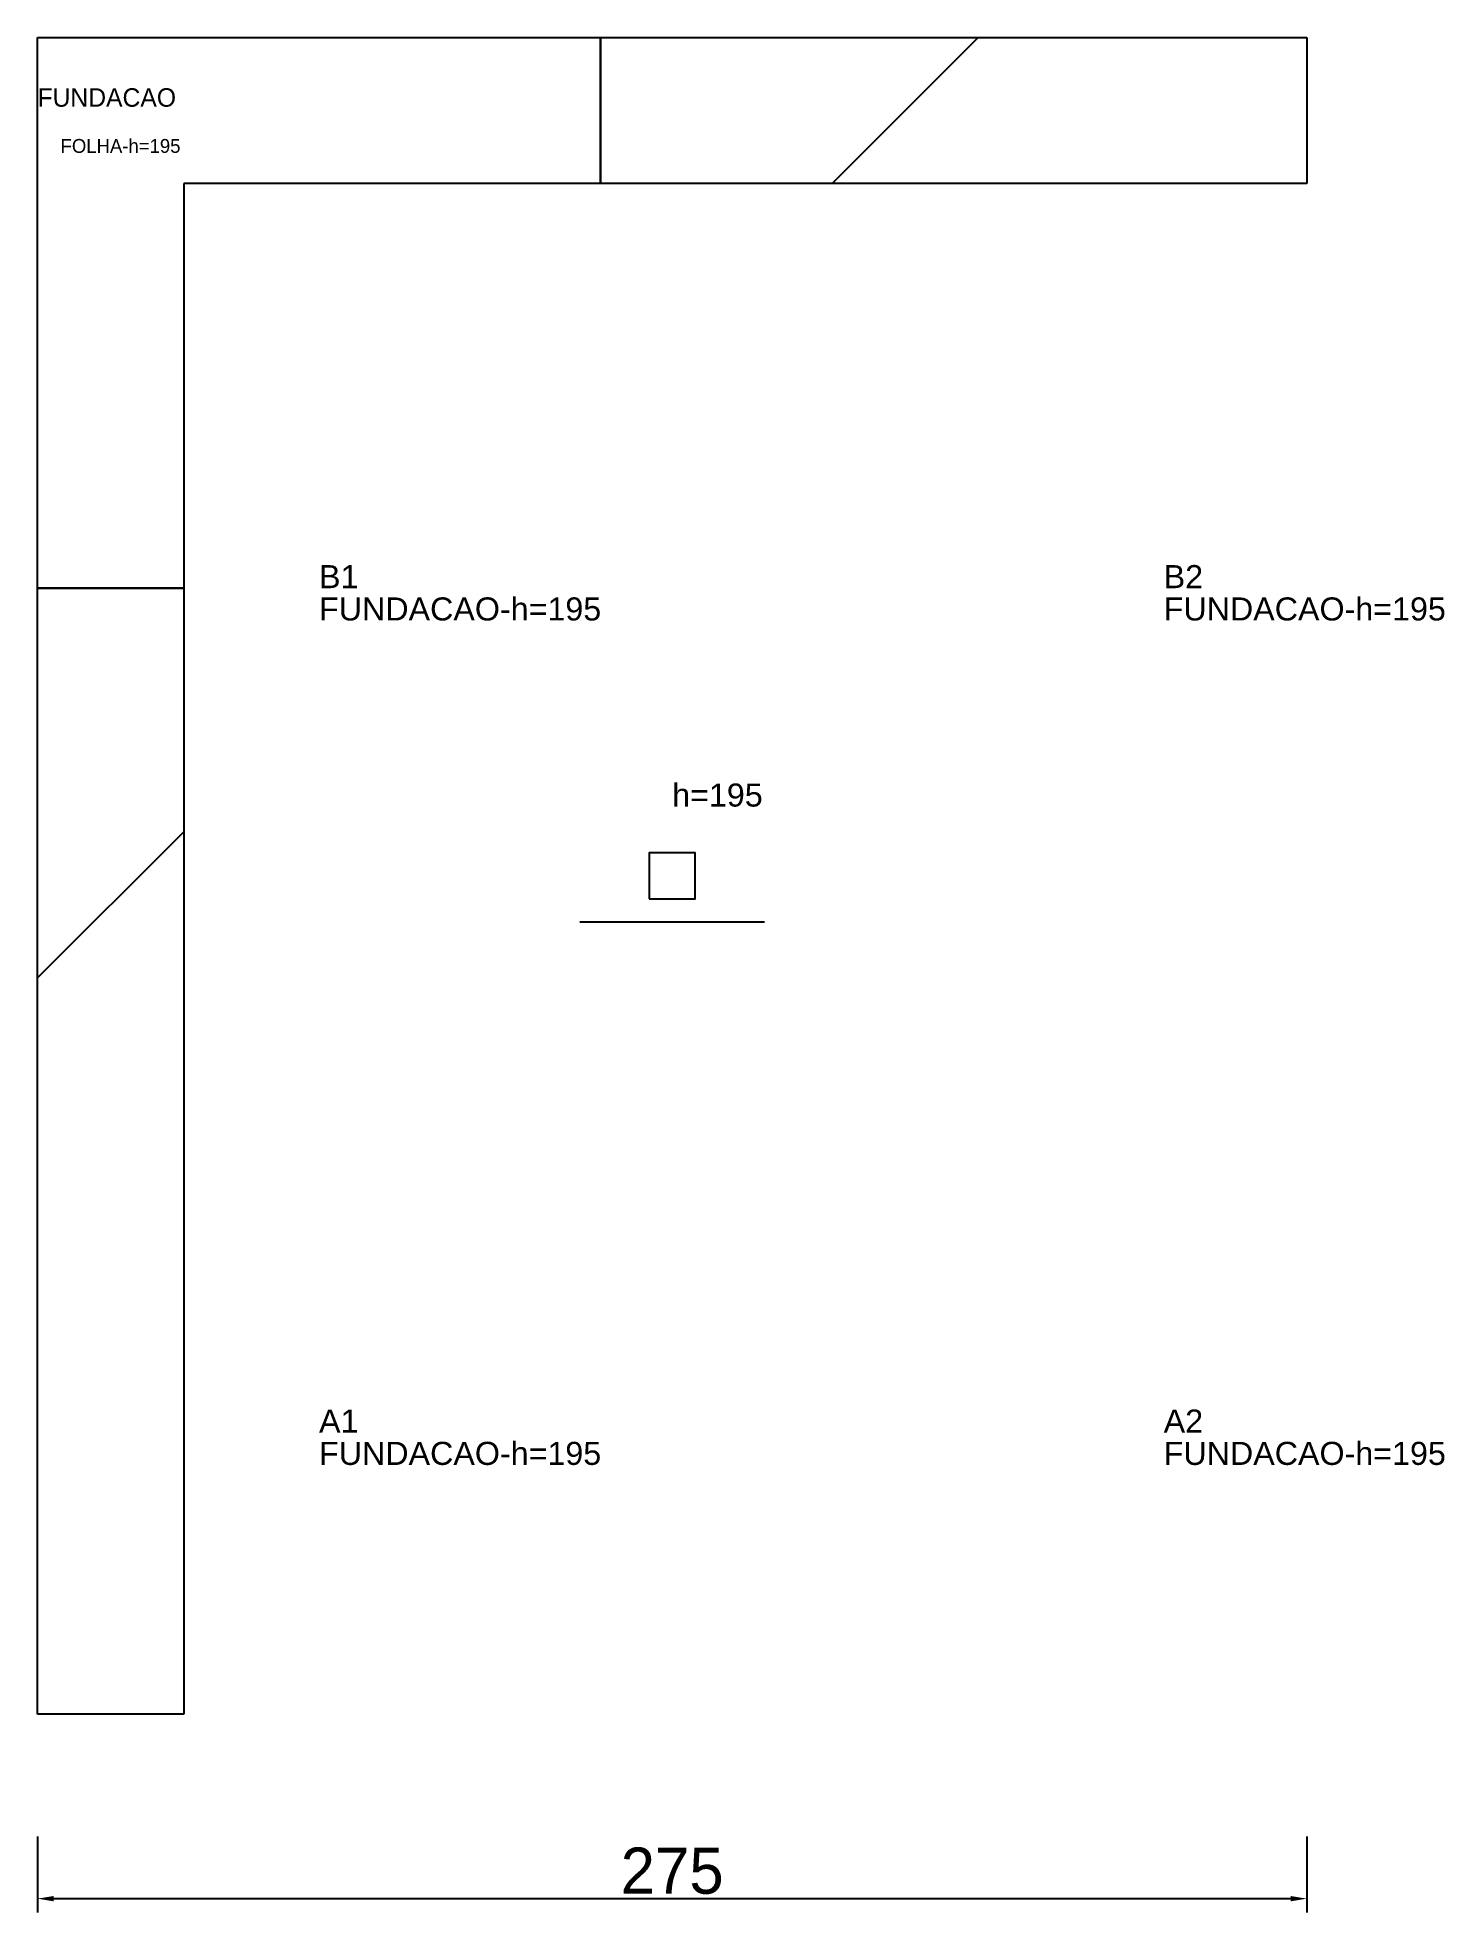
# Model space of a CAD drawing. Header units: metres. Extents: x 222 to 527, y -205 to 202.
import ezdxf

# ---------------------------------------------------------------- set-up
doc = ezdxf.new("R2010")
doc.units = ezdxf.units.M
for name, color, linetype in [('3', 3, 'CONTINUOUS'), ('AUX00', 7, 'CONTINUOUS'), ('COTA', 241, 'CONTINUOUS'), ('FOLHA', 255, 'CONTINUOUS'), ('Hachura', 251, 'CONTINUOUS'), ('NOMENCLATURA', 7, 'CONTINUOUS'), ('Nível', 160, 'CONTINUOUS'), ('Painéis', 200, 'CONTINUOUS'), ('Pilares', 5, 'CONTINUOUS'), ('SARR_2.2x7', 40, 'CONTINUOUS')]:
    doc.layers.add(name, color=color, linetype=linetype)
doc.styles.add('ARIAL', font='Arial.ttf')
doc.styles.add('STR_STANDARD', font='arial.ttf')
doc.dimstyles.new('EZ DXF', dxfattribs={"dimtxt": 10, "dimasz": 3.5, "dimexe": 3, "dimexo": 1.5, "dimgap": 1, "dimtad": 1, "dimdec": 1, "dimdsep": 46, "dimcen": 2.5, "dimazin": 3, "dimtfac": 1, "dimtmove": 0, "dimatfit": 3})

msp = doc.modelspace()

# ---------------------------------------------------------------- hatches: boundary and pattern name
at = {"layer": 'Hachura'}
h = msp.add_hatch(dxfattribs=at)
h.set_pattern_fill('ANSI31', scale=50)
h.paths.add_polyline_path([(222.2, 201.5), (497.21, 201.5), (497.21, 169.83), (253.87, 169.83), (253.87, -161.84), (222.2, -161.84)])
h = msp.add_hatch(dxfattribs=at)
h.set_pattern_fill('ANSI31', scale=50)
h.paths.add_polyline_path([(222.2, 201.5), (497.21, 201.5), (497.21, 169.83), (253.87, 169.83), (253.87, -161.84), (222.2, -161.84)])

# ---------------------------------------------------------------- linework, layer by layer
at = {"layer": '3'}
for points in [[(344.2, 169.83), (344.2, 201.5)], [(344.2, 169.83), (344.2, 201.5)], [(222.2, 82.16), (253.87, 82.16)], [(222.2, 82.16), (253.87, 82.16)]]:
    msp.add_lwpolyline(points, close=True, dxfattribs=at)
at = {"layer": 'Painéis', "color": 200}
for p, q in [((222.2, 201.5), (497.21, 201.5)), ((222.2, -161.84), (222.2, 201.5)), ((222.2, 201.5), (497.21, 201.5)), ((222.2, -161.84), (222.2, 201.5)), ((497.21, 201.5), (497.21, 169.83)), ((497.21, 201.5), (497.21, 169.83)), ((497.21, 169.83), (253.87, 169.83)), ((253.87, 169.83), (253.87, -161.84)), ((497.21, 169.83), (253.87, 169.83)), ((253.87, 169.83), (253.87, -161.84)), ((253.87, -161.84), (222.2, -161.84)), ((253.87, -161.84), (222.2, -161.84))]:
    msp.add_line(p, q, dxfattribs=at)
at = {"layer": 'Pilares'}
msp.add_lwpolyline([(354.705, 14.83), (364.705, 14.83), (364.705, 24.83), (354.705, 24.83)], close=True, dxfattribs=at)
msp.add_lwpolyline([(354.705, 14.83), (364.705, 14.83), (364.705, 24.83), (354.705, 24.83)], close=True, dxfattribs=at)
at = {"layer": 'SARR_2.2x7'}
msp.add_line((339.705, 9.83), (379.705, 9.83), dxfattribs=at)
msp.add_line((339.705, 9.83), (379.705, 9.83), dxfattribs=at)

# ---------------------------------------------------------------- texts
at = {"layer": '3', "style": 'STR_STANDARD'}
for s, p in [('B1', (283.2, 82.16)), ('B1', (283.2, 82.16)), ('B2', (466.2, 82.16)), ('B2', (466.2, 82.16)), ('A1', (283.2, -100.84)), ('A1', (283.2, -100.84)), ('A2', (466.2, -100.84)), ('A2', (466.2, -100.84))]:
    msp.add_text(s, height=5, dxfattribs=at).set_placement(p)
at = {"layer": 'AUX00', "style": 'STR_STANDARD'}
for p in [(283.2, 75.16), (283.2, 75.16), (466.2, 75.16), (466.2, 75.16), (283.2, -107.84), (283.2, -107.84), (466.2, -107.84), (466.2, -107.84)]:
    msp.add_text('FUNDACAO-h=195', height=5, dxfattribs=at).set_placement(p)
at = {"layer": 'FOLHA'}
msp.add_text('FOLHA-h=195', height=3, dxfattribs=at).set_placement((227.2, 176.5))
msp.add_text('FOLHA-h=195', height=3, dxfattribs=at).set_placement((227.2, 176.5))
at = {"layer": 'NOMENCLATURA', "insert": (359.705, 39.83), "char_height": 5, "attachment_point": 1, "style": 'ARIAL'}
msp.add_mtext('h=195', dxfattribs=at)
msp.add_mtext('h=195', dxfattribs=at)
at = {"layer": 'Nível'}
msp.add_text('FUNDACAO', height=4, dxfattribs=at).set_placement((222.2, 186.5))
msp.add_text('FUNDACAO', height=4, dxfattribs=at).set_placement((222.2, 186.5))

# ---------------------------------------------------------------- dimensions: what is measured, and where the dimension line sits
at = {"layer": 'COTA'}
msp.add_linear_dim(base=(222.2, -201.84), p1=(222.2, -186.84), p2=(497.21, -186.84), dimstyle='EZ DXF', dxfattribs=at).render()
msp.add_linear_dim(base=(222.2, -201.84), p1=(222.2, -186.84), p2=(497.21, -186.84), dimstyle='EZ DXF', dxfattribs=at).render()

doc.saveas('drawing.dxf')
